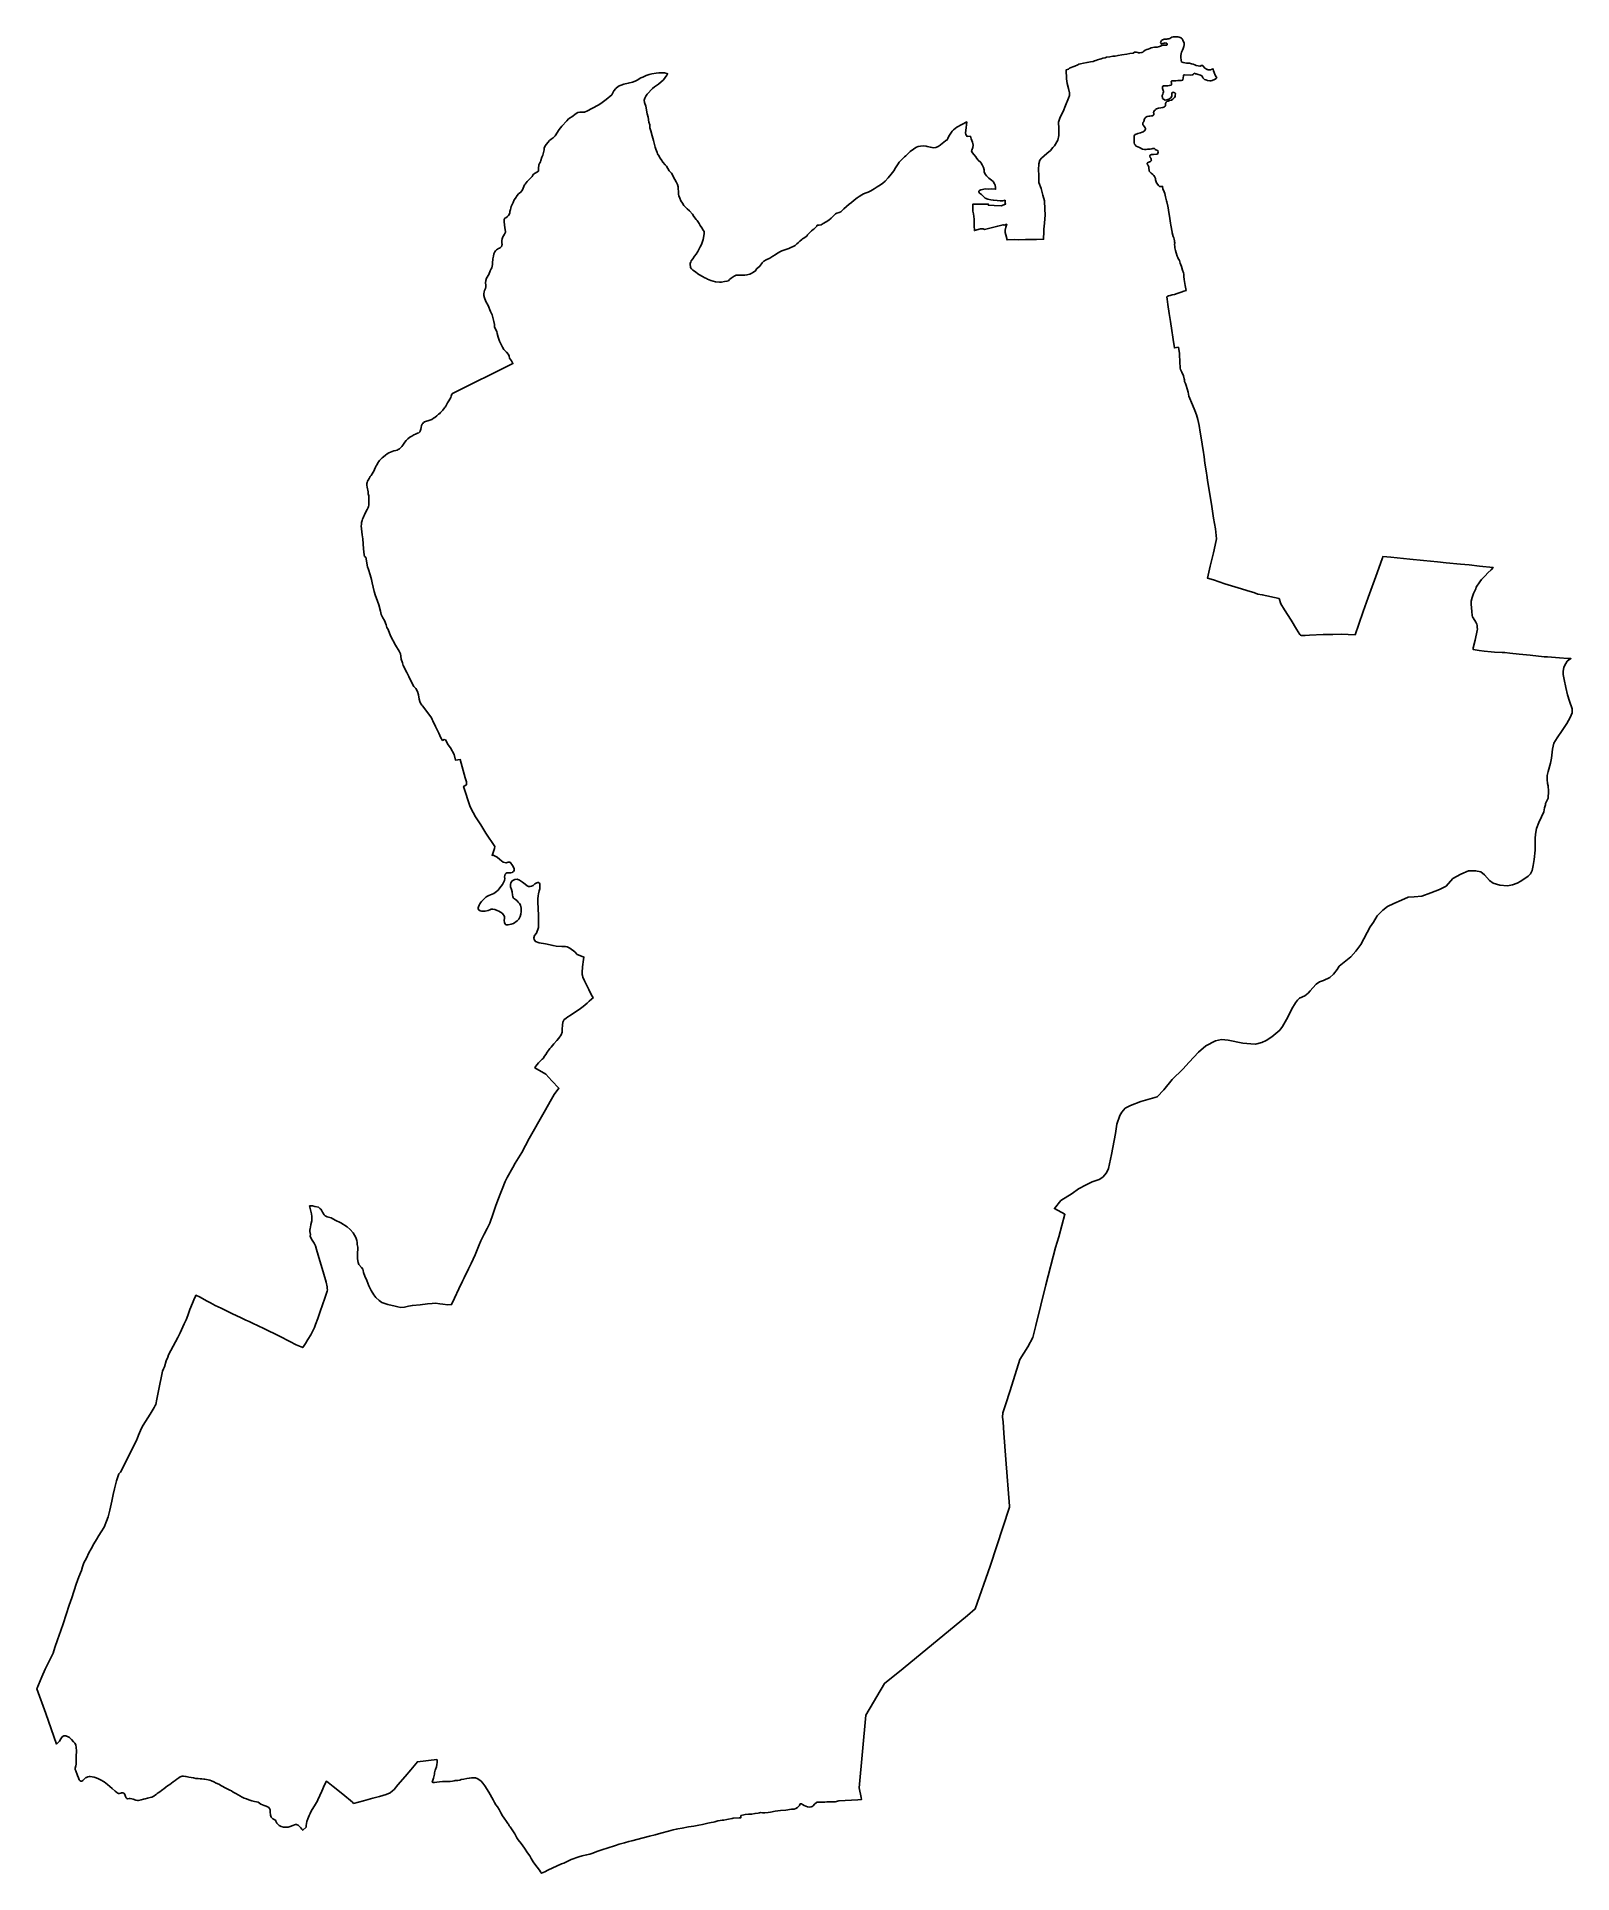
# Model space of a CAD drawing. Header units: inches. Extents: x 574087 to 581267, y 394959 to 403549.
import ezdxf

# ---------------------------------------------------------------- set-up
doc = ezdxf.new("R2010")
doc.units = ezdxf.units.IN
doc.header["$MEASUREMENT"] = 0
doc.layers.add('LIMITA_UAT', color=7, linetype='Continuous')

msp = doc.modelspace()

# ---------------------------------------------------------------- linework, layer by layer
at = {"layer": 'LIMITA_UAT', "color": 212, "linetype": 'Continuous', "lineweight": 25}
msp.add_lwpolyline([(578265.358, 403032.515), (578266.1065, 403032.3177), (578273.895, 403030.1887), (578281.4174, 403029.989), (578291.1121, 403031.443), (578302.0164, 403035.6056), (578311.504, 403041.0557), (578321.9948, 403050.5087), (578327.8591, 403054.7395), (578338.7426, 403062.959), (578344.7794, 403066.2231), (578347.3085, 403073.0228), (578352.2799, 403083.92), (578358.5589, 403093.7708), (578368.5009, 403106.8473), (578374.6927, 403113.124), (578390.4455, 403125.3632), (578436.3828, 403150.6556), (578434.1644, 403137.5165), (578433.451, 403123.8186), (578431.6297, 403109.8041), (578430.8373, 403100.1444), (578432.5011, 403092.464), (578434.3224, 403086.6838), (578437.7284, 403082.725), (578453.4506, 403083.6227), (578457.0869, 403071.8888), (578463.0142, 403055.2439), (578465.9318, 403041.67), (578464.5851, 403030.9005), (578459.423, 403018.6731), (578459.0162, 403015.8068), (578462.1279, 403007.9938), (578470.0166, 402997.2873), (578478.6164, 402987.3382), (578482.5369, 402979.7337), (578489.5375, 402971.756), (578501.6987, 402960.145), (578507.4502, 402949.2292), (578513.8804, 402936.7279), (578516.9478, 402926.9389), (578518.0982, 402915.0117), (578523.143, 402904.1562), (578528.146, 402897.929), (578539.8565, 402887.2556), (578551.7968, 402878.572), (578558.9829, 402871.5636), (578565.5658, 402861.442), (578568.6898, 402854.4548), (578570.1412, 402844.252), (578571.0755, 402835.9852), (578550.2407, 402837.1311), (578539.0026, 402836.3041), (578524.9382, 402836.9244), (578516.044, 402835.8217), (578509.4942, 402834.3744), (578501.1932, 402832.9793), (578495.9912, 402830.2755), (578492.2461, 402826.6705), (578492.2461, 402823.3423), (578496.4077, 402817.4493), (578505.0079, 402810.3776), (578512.7069, 402802.6126), (578522.0008, 402794.2236), (578534.6932, 402788.9545), (578548.1486, 402786.805), (578560.8012, 402783.8621), (578578.7895, 402782.5332), (578592.1629, 402781.9078), (578604.8334, 402782.0639), (578610.6988, 402783.6277), (578615.4784, 402784.0599), (578615.1904, 402775.8899), (578615.7082, 402770.8843), (578617.6078, 402766.1662), (578596.4265, 402757.4788), (578564.7042, 402758.8862), (578537.5464, 402760.5023), (578536.6605, 402766.5644), (578514.3397, 402766.2701), (578489.4131, 402765.8447), (578464.3512, 402765.642), (578464.9506, 402753.6078), (578465.0102, 402733.6704), (578467.3873, 402720.8726), (578470.0099, 402695.0217), (578470.5698, 402664.1528), (578471.6468, 402642.4132), (578500.1825, 402649.7098), (578508.0801, 402651.1374), (578511.472, 402651.1374), (578513.9262, 402650.7805), (578515.8894, 402649.4867), (578518.388, 402648.0596), (578550.89, 402655.8484), (578580.8078, 402663.7017), (578606.2054, 402669.5113), (578610.5006, 402668.2164), (578622.8243, 402671.5531), (578618.545, 402658.6349), (578615.1729, 402644.4967), (578615.6948, 402633.2758), (578618.6967, 402622.1852), (578624.4396, 402598.961), (578660.5935, 402601.0483), (578679.702, 402599.3723), (578711.5715, 402599.9322), (578762.9321, 402600.3211), (578795.0079, 402601.7352), (578796.1248, 402637.9801), (578795.8201, 402649.6555), (578799.7655, 402677.6056), (578803.3802, 402716.4094), (578801.7723, 402742.0405), (578798.9638, 402781.6559), (578791.4402, 402807.1857), (578783.4044, 402839.2888), (578773.304, 402867.1848), (578772.6193, 402901.0705), (578771.3408, 402926.7772), (578773.2504, 402954.3526), (578778.1305, 402971.746), (578785.0517, 402980.6941), (578810.3304, 403002.595), (578828.0256, 403016.9151), (578838.348, 403030.3925), (578846.3532, 403039.237), (578861.6083, 403064.4681), (578865.9639, 403087.5775), (578866.1312, 403119.8978), (578865.4029, 403150.1087), (578871.7225, 403168.5627), (578876.0464, 403179.3691), (578886.5823, 403199.6555), (578898.0878, 403226.8896), (578912.004, 403261.2379), (578915.8117, 403273.4446), (578915.9432, 403286.701), (578911.107, 403306.3389), (578906.2309, 403330.101), (578902.9806, 403351.6291), (578901.3549, 403393.6701), (578911.9325, 403397.8283), (578916.3894, 403401.3513), (578931.9142, 403407.8433), (578941.999, 403411.6085), (578954.8788, 403418.1676), (578960.1035, 403420.354), (578968.6091, 403422.4189), (578982.2176, 403425.334), (578998.3779, 403429.0995), (579014.4171, 403431.5287), (579026.7053, 403433.5233), (579034.1649, 403435.7212), (579040.2114, 403437.056), (579048.2208, 403440.4311), (579057.8011, 403444.1992), (579064.3971, 403446.0831), (579072.2493, 403448.4378), (579082.6149, 403450.6361), (579090.2014, 403452.6776), (579105.3719, 403455.3345), (579119.4342, 403457.4322), (579130.588, 403458.7975), (579144.0751, 403461.3575), (579161.4234, 403464.3612), (579184.5388, 403467.8667), (579197.9294, 403469.976), (579214.6857, 403471.991), (579220.1694, 403476.1491), (579230.2671, 403476.6603), (579236.2753, 403475.8936), (579239.7268, 403474.1047), (579245.8623, 403474.1047), (579254.0431, 403475.638), (579259.6675, 403477.2992), (579264.2693, 403481.2606), (579270.4049, 403485.7332), (579278.4579, 403489.1832), (579284.2101, 403491.3554), (579292.1211, 403494.3505), (579298.6001, 403496.4002), (579306.9656, 403498.4498), (579314.0225, 403499.9262), (579325.8827, 403500.8542), (579336.7117, 403503.1225), (579341.9715, 403505.2873), (579347.644, 403507.2464), (579354.244, 403509.102), (579361.3605, 403510.0299), (579366.2074, 403509.9267), (579369.5077, 403509.6175), (579371.9831, 403510.0299), (579372.6019, 403510.9579), (579372.8083, 403512.5043), (579372.8083, 403515.4942), (579372.1895, 403517.6593), (579370.3328, 403518.9997), (579367.8577, 403519.6177), (579363.6292, 403519.7209), (579359.5038, 403519.6177), (579352.8005, 403516.9374), (579348.7783, 403515.9066), (579346.6128, 403516.2158), (579344.2405, 403517.3497), (579343.4154, 403519.3089), (579342.7169, 403522.2828), (579343.133, 403525.5268), (579344.9636, 403528.6046), (579347.1269, 403531.5159), (579351.7034, 403533.928), (579355.7807, 403536.5067), (579359.9415, 403537.6712), (579366.0152, 403537.6712), (579371.6736, 403538.3369), (579376.6662, 403538.8361), (579381.0762, 403539.7507), (579385.4031, 403541.1648), (579389.9703, 403543.6082), (579395.0621, 403546.6946), (579401.9408, 403548.4272), (579408.8739, 403548.9149), (579416.8364, 403548.9689), (579423.2279, 403548.644), (579429.8902, 403546.9114), (579434.3862, 403545.6657), (579439.6702, 403542.1348), (579442.8516, 403538.4651), (579446.0944, 403532.2267), (579448.7863, 403527.7008), (579452.3127, 403520.0711), (579452.0124, 403511.102), (579451.6824, 403502.7485), (579447.8576, 403493.4185), (579444.9508, 403486.2298), (579440.8194, 403477.5119), (579438.0657, 403468.4881), (579436.9947, 403460.9935), (579436.6884, 403453.9583), (579439.1363, 403437.8986), (579440.0546, 403430.863), (579448.5684, 403428.4338), (579463.2945, 403425.8738), (579468.9144, 403426.0156), (579474.534, 403425.9445), (579477.1663, 403425.8026), (579487.7663, 403422.0334), (579494.1689, 403419.8999), (579503.3529, 403416.7658), (579509.3718, 403414.6882), (579518.8304, 403412.8974), (579525.3515, 403411.8231), (579529.2206, 403411.8231), (579531.1551, 403413.6853), (579533.3765, 403414.4736), (579536.4577, 403414.9031), (579538.536, 403414.9031), (579539.7538, 403414.1871), (579542.0471, 403411.8946), (579550.001, 403402.4391), (579552.7957, 403399.8608), (579557.1666, 403397.4967), (579560.1047, 403396.2789), (579562.3261, 403395.6345), (579564.7624, 403394.9181), (579568.1305, 403394.7747), (579571.3547, 403394.0583), (579576.4133, 403394.578), (579583.6098, 403396.6518), (579588.5369, 403398.7909), (579590.6182, 403390.0707), (579593.034, 403382.4328), (579598.1932, 403369.8331), (579602.2422, 403361.3465), (579604.7355, 403356.1453), (579602.1528, 403353.8427), (579594.139, 403349.4394), (579583.8966, 403344.6647), (579578.0591, 403342.6485), (579572.0089, 403342.8609), (579561.2201, 403344.5089), (579554.0656, 403346.7169), (579548.0638, 403349.6446), (579539.5169, 403356.7491), (579536.9241, 403364.3327), (579534.8592, 403366.2527), (579532.6028, 403368.1247), (579528.4733, 403369.5649), (579517.5738, 403372.9247), (579508.9725, 403375.1483), (579505.0624, 403375.8863), (579501.7175, 403377.971), (579497.2863, 403375.7563), (579496.0264, 403373.802), (579494.3757, 403371.7173), (579491.8559, 403369.9802), (579483.6886, 403369.8934), (579453.8144, 403370.2835), (579450.2612, 403369.3648), (579449.4036, 403366.1801), (579448.5457, 403356.8102), (579447.0313, 403347.7842), (579445.859, 403345.6869), (579440.1202, 403344.6997), (579430.5555, 403344.2064), (579422.475, 403343.7907), (579414.146, 403343.2315), (579402.4609, 403342.9209), (579395.8101, 403342.4857), (579394.3803, 403341.9266), (579392.8269, 403341.3051), (579392.1429, 403340.3109), (579393.0754, 403331.923), (579393.6349, 403326.8902), (579393.0754, 403323.5966), (579391.5834, 403321.8573), (579383.035, 403320.3285), (579376.7683, 403319.5257), (579364.3396, 403319.2019), (579357.8743, 403319.0503), (579354.2876, 403318.7977), (579352.9741, 403317.384), (579351.7116, 403313.0414), (579351.6669, 403306.784), (579353.2665, 403301.987), (579355.0997, 403297.5982), (579356.0214, 403293.9124), (579355.9845, 403290.5209), (579354.6576, 403286.4663), (579352.5211, 403280.0584), (579351.0835, 403277.0454), (579350.388, 403273.8469), (579350.5735, 403268.6553), (579351.1301, 403265.5496), (579352.0871, 403260.6854), (579355.4965, 403256.9035), (579364.2774, 403252.2812), (579371.1435, 403253.1678), (579380.9518, 403257.2302), (579390.4896, 403262.4255), (579393.7787, 403267.2405), (579395.1883, 403271.9962), (579394.4835, 403278.6309), (579395.0706, 403284.5611), (579394.7182, 403286.3814), (579397.4202, 403288.5539), (579400.4157, 403289.0822), (579405.1144, 403288.6128), (579408.8736, 403286.8511), (579411.6929, 403283.0346), (579411.2227, 403274.8147), (579410.3417, 403269.53), (579408.2459, 403264.0959), (579400.1068, 403256.2415), (579393.8498, 403252.1501), (579383.3587, 403249.9868), (579377.5249, 403247.4472), (579371.6341, 403245.5772), (579368.0325, 403242.8298), (579365.9478, 403236.9557), (579365.2843, 403231.4132), (579365.237, 403227.4339), (579364.5638, 403223.4895), (579360.5118, 403220.7492), (579352.8843, 403217.8301), (579342.9918, 403216.4003), (579333.3977, 403214.9113), (579327.92, 403213.1843), (579322.8179, 403211.2639), (579319.1563, 403208.8033), (579316.3351, 403205.9833), (579313.0937, 403202.8633), (579310.1526, 403198.3028), (579309.7324, 403195.4225), (579310.1526, 403188.4621), (579310.4525, 403183.8416), (579307.9316, 403181.5614), (579305.8719, 403178.881), (579299.4309, 403178.3114), (579292.2884, 403177.5668), (579287.7316, 403176.7345), (579279.9893, 403175.2798), (579276.5028, 403174.0449), (579271.5154, 403170.7797), (579269.3085, 403168.0885), (579266.3514, 403160.8525), (579265.204, 403157.7195), (579264.586, 403154.1902), (579264.1006, 403151.0576), (579261.6728, 403148.4544), (579259.5986, 403147.6601), (579258.7362, 403146.8171), (579258.7984, 403142.5863), (579259.5449, 403139.0398), (579261.7235, 403135.9288), (579264.0887, 403132.5068), (579266.5783, 403128.0889), (579270.935, 403123.0494), (579272.18, 403119.6895), (579272.2422, 403116.9518), (579270.9972, 403113.1564), (579266.7653, 403108.739), (579261.1632, 403104.8193), (579256.682, 403101.8324), (579248.6529, 403100.1526), (579236.4496, 403095.775), (579232.3019, 403094.8649), (579227.8509, 403093.601), (579223.5512, 403092.0333), (579221.3764, 403090.7694), (579219.3025, 403086.0666), (579218.4423, 403082.4769), (579218.2907, 403076.6114), (579218.4311, 403060.5193), (579219.006, 403052.9051), (579221.2273, 403046.0867), (579223.2993, 403042.9798), (579228.7092, 403037.7447), (579235.4997, 403034.4657), (579244.0172, 403030.3235), (579257.1566, 403023.8643), (579266.7854, 403022.1067), (579274.3075, 403022.0601), (579281.0861, 403022.6174), (579288.2367, 403023.4992), (579294.2184, 403023.8266), (579301.225, 403025.0523), (579306.2463, 403025.7526), (579309.9831, 403026.5115), (579313.8366, 403025.8696), (579316.5225, 403023.5931), (579317.7489, 403021.7836), (579320.3178, 403020.3826), (579324.8724, 403017.8148), (579329.8348, 403015.3047), (579330.1273, 403014.5462), (579330.5356, 403008.6509), (579330.0103, 403004.4484), (579329.6597, 403001.9387), (579325.6312, 403000.3629), (579309.1572, 402998.8545), (579306.5339, 402998.4738), (579301.7949, 402997.9664), (579298.7063, 402997.4587), (579296.3366, 402996.5706), (579293.6708, 402995.0052), (579292.2321, 402992.6787), (579292.3167, 402990.014), (579294.3898, 402984.7267), (579297.1827, 402980.8774), (579298.8441, 402977.2821), (579299.0576, 402972.8513), (579299.4838, 402970.2097), (579295.9887, 402965.8637), (579291.0449, 402963.8185), (579284.1009, 402960.6979), (579280.7351, 402959.0152), (579279.9536, 402957.1529), (579280.2546, 402953.4876), (579282.5981, 402949.5823), (579286.1443, 402944.2354), (579287.4664, 402939.549), (579287.647, 402933.0603), (579288.9952, 402925.0729), (579288.9513, 402922.1348), (579289.5656, 402920.2051), (579294.084, 402914.8984), (579298.2082, 402910.2932), (579305.4912, 402905.118), (579311.0311, 402899.26), (579314.2862, 402895.8961), (579315.9965, 402891.98), (579318.6448, 402885.5275), (579319.1414, 402879.681), (579323.6251, 402866.0919), (579329.2265, 402857.8478), (579332.8054, 402852.5594), (579335.2171, 402850.0705), (579338.096, 402849.0595), (579341.286, 402848.9037), (579345.0981, 402848.8259), (579349.9998, 402849.2148), (579351.5555, 402849.2148), (579353.648, 402838.179), (579359.1175, 402824.0889), (579361.8328, 402815.1593), (579363.8721, 402807.8883), (579365.7075, 402799.4621), (579367.407, 402793.2107), (579370.6499, 402780.9168), (579371.4445, 402776.2707), (579376.2724, 402755.7942), (579377.9965, 402749.2444), (579381.7229, 402726.5764), (579383.498, 402709.4252), (579389.372, 402677.4898), (579390.8093, 402667.1051), (579396.2616, 402635.4562), (579396.8338, 402631.5249), (579401.4371, 402614.0697), (579403.6783, 402608.7175), (579406.2305, 402601.4972), (579407.9255, 402594.8792), (579408.1903, 402589.8497), (579408.349, 402584.5553), (579407.9855, 402577.0388), (579409.1206, 402567.6973), (579409.7654, 402560.9291), (579412.0907, 402549.5231), (579415.334, 402538.9179), (579420.1958, 402521.8855), (579422.5066, 402516.8422), (579424.8819, 402512.2254), (579428.0927, 402507.6087), (579430.5119, 402501.6285), (579433.8326, 402489.2292), (579439.6366, 402474.3478), (579444.9049, 402456.5733), (579448.862, 402444.5172), (579450.6575, 402437.9532), (579451.4991, 402427.7429), (579452.005, 402412.9409), (579456.8918, 402385.9407), (579461.3558, 402362.5127), (579451.3087, 402358.6436), (579438.1044, 402354.044), (579419.9466, 402347.6842), (579407.8558, 402343.7227), (579397.2101, 402341.1303), (579387.7378, 402338.6955), (579379.5507, 402336.6663), (579376.439, 402335.1106), (579372.2264, 402332.1505), (579373.3168, 402321.5222), (579377.0957, 402297.1458), (579383.1329, 402254.9927), (579388.9645, 402216.9209), (579395.0263, 402174.6329), (579399.6088, 402143.8695), (579402.5287, 402121.4071), (579405.434, 402104.7115), (579407.3697, 402093.1724), (579425.4459, 402096.6287), (579430.142, 402067.4458), (579433.0149, 402023.4942), (579433.947, 402005.2317), (579434.2786, 401998.6711), (579435.6044, 401992.7728), (579442.3662, 401979.9824), (579449.0195, 401962.1848), (579452.0243, 401949.435), (579453.9075, 401944.2617), (579454.0759, 401936.623), (579459.7018, 401926.5502), (579462.4179, 401917.101), (579470.76, 401886.3833), (579475.0533, 401868.0799), (579491.6313, 401827.83), (579501.8874, 401800.7092), (579510.7141, 401779.8647), (579516.8604, 401758.0088), (579522.3277, 401730.5027), (579527.71, 401699.1928), (579535.3997, 401654.4323), (579538.4008, 401632.6155), (579541.2603, 401615.6237), (579545.6942, 401584.646), (579549.824, 401554.9976), (579555.45, 401518.8217), (579560.4486, 401487.7132), (579562.3406, 401473.8432), (579575.8403, 401390.0935), (579581.6089, 401351.6858), (579590.5314, 401297.7633), (579598.8969, 401247.8414), (579602.7824, 401215.8978), (579604.6733, 401200.1082), (579602.671, 401192.7693), (579590.1034, 401135.7739), (579574.5328, 401072.8876), (579561.3061, 401017.1543), (579589.1854, 401008.6525), (579642.2991, 400990.7107), (579720.1871, 400966.4252), (579745.9062, 400959.3419), (579761.6556, 400954.5069), (579778.9633, 400949.5634), (579797.1263, 400942.0536), (579817.8575, 400939.2015), (579896.545, 400921.3838), (579905.0427, 400896.5391), (579922.5058, 400867.7515), (579952.3524, 400820.6937), (579978.0759, 400778.1762), (579993.7773, 400753.1162), (579996.8875, 400750.3766), (580000.8077, 400748.7628), (580007.0345, 400748.7628), (580019.1421, 400748.7628), (580038.4756, 400749.7016), (580103.1507, 400752.6155), (580147.8844, 400753.5837), (580187.0957, 400754.4413), (580219.4647, 400752.9251), (580252.156, 400752.3305), (580269.4905, 400801.441), (580290.0489, 400860.7968), (580312.9401, 400926.046), (580355.319, 401042.2605), (580379.3806, 401112.2401), (580381.757, 401118.2714), (580418.6496, 401114.6139), (580507.6155, 401105.0518), (580572.5537, 401098.6286), (580637.8506, 401092.236), (580677.9481, 401088.4113), (580744.9948, 401082.3841), (580784.5879, 401078.923), (580833.6745, 401073.4308), (580897.1669, 401066.9924), (580887.9509, 401055.6664), (580873.1716, 401041.6779), (580859.5709, 401028.1607), (580843.44, 401010.3814), (580834.8394, 401000.2024), (580818.7659, 400973.7815), (580816.2763, 400967.2119), (580805.8977, 400944.6218), (580799.1158, 400925.903), (580794.8719, 400909.3243), (580794.5486, 400895.0374), (580796.061, 400877.4835), (580797.8086, 400860.9476), (580799.2972, 400841.4368), (580800.7989, 400835.216), (580803.3645, 400830.8347), (580816.0848, 400810.692), (580820.4263, 400801.7379), (580822.4182, 400795.9257), (580823.4412, 400786.0231), (580823.6747, 400778.1218), (580823.4717, 400771.0836), (580812.7284, 400727.0242), (580804.5025, 400691.254), (580803.4721, 400683.0829), (580832.0462, 400678.3451), (580855.6891, 400675.3172), (580888.8178, 400672.0594), (580904.4122, 400671.1289), (580938.8976, 400668.903), (580952.6562, 400668.2894), (580974.7401, 400666.1869), (581018.5369, 400661.2453), (581070.0874, 400656.4803), (581136.332, 400649.4249), (581152.3783, 400648.6285), (581207.9608, 400643.6973), (581246.2586, 400640.254), (581261.3505, 400640.2164), (581243.4591, 400628.0585), (581237.274, 400617.5175), (581228.7695, 400600.8755), (581224.6076, 400580.7969), (581224.7883, 400565.6022), (581229.3123, 400543.1722), (581237.0304, 400505.7714), (581245.0885, 400470.2415), (581254.3783, 400441.0527), (581266.3275, 400405.0388), (581267.3974, 400386.8534), (581257.0538, 400364.5676), (581241.716, 400336.3981), (581220.4923, 400304.3062), (581196.0935, 400269.3909), (581181.807, 400245.1326), (581175.5452, 400217.3527), (581170.6528, 400174.7045), (581165.2809, 400150.891), (581154.387, 400112.31), (581149.6607, 400093.6586), (581149.6607, 400074.9882), (581151.7469, 400056.5561), (581154.488, 400044.6826), (581155.5538, 400020.0219), (581154.2257, 399986.954), (581142.9817, 399962.398), (581142.2895, 399955.9994), (581138.3027, 399942.9817), (581134.6892, 399924.2502), (581123.3125, 399900.0333), (581110.7672, 399874.3623), (581100.7622, 399845.1031), (581094.9087, 399818.6103), (581093.3936, 399799.1811), (581093.6499, 399781.7318), (581093.2099, 399744.7971), (581088.7191, 399700.9251), (581083.8673, 399672.6587), (581079.16, 399649.7791), (581072.0179, 399633.2276), (581061.1423, 399623.4915), (581027.4746, 399599.9775), (581009.1659, 399590.5246), (580988.2421, 399582.0779), (580964.0996, 399577.4518), (580928.0864, 399580.8712), (580897.9082, 399589.7203), (580880.4046, 399602.7931), (580856.6644, 399628.5367), (580839.5635, 399643.8219), (580815.2198, 399648.4476), (580782.8325, 399647.4042), (580747.1342, 399631.4663), (580709.3564, 399611.3713), (580677.4705, 399576.7246), (580646.9712, 399561.1335), (580606.0738, 399544.1563), (580564.4832, 399528.912), (580527.7455, 399526.4868), (580499.6721, 399525.1007), (580468.9887, 399509.7994), (580432.7823, 399494.4628), (580403.9392, 399481.5796), (580381.5402, 399463.1759), (580355.766, 399436.7968), (580337.4595, 399407.3707), (580322.8378, 399385.1408), (580278.8402, 399302.4408), (580254.8587, 399271.9291), (580231.6032, 399245.2919), (580200.8386, 399220.3496), (580178.0682, 399202.4294), (580167.5152, 399186.9877), (580151.7188, 399164.2378), (580134.0479, 399149.5169), (580104.1923, 399134.5561), (580085.2432, 399128.5968), (580069.4879, 399117.1035), (580054.3714, 399100.5018), (580041.1708, 399086.0286), (580032.8958, 399075.8869), (580016.4725, 399063.0239), (579992.7692, 399052.8687), (579982.7802, 399042.2058), (579973.4678, 399029.681), (579956.4529, 399002.4108), (579937.0657, 398962.8646), (579913.2253, 398920.4372), (579899.3401, 398901.8425), (579862.6061, 398870.6715), (579836.7824, 398853.5854), (579815.2316, 398844.4853), (579786.621, 398837.2422), (579764.8847, 398838.9137), (579726.4702, 398841.8791), (579657.9018, 398856.3243), (579627.5846, 398859.1566), (579599.8174, 398852.9253), (579553.838, 398828.9873), (579519.239, 398798.8989), (579475.598, 398752.2374), (579446.0713, 398719.3658), (579396.3089, 398671.5659), (579356.997, 398624.0874), (579327.0144, 398590.5289), (579250.0693, 398568.4886), (579201.5656, 398550.4161), (579177.1855, 398537.6052), (579160.7048, 398519.3777), (579151.9388, 398503.2535), (579138.0878, 398462.592), (579131.627, 398419.5738), (579112.8836, 398320.9766), (579098.6739, 398255.8388), (579090.1068, 398235.4987), (579071.9017, 398215.5866), (579054.9814, 398204.4532), (579022.4865, 398193.803), (578993.9932, 398179.5616), (578959.1215, 398160.6438), (578929.1404, 398138.5372), (578876.6201, 398106.2277), (578845.9784, 398068.4155), (578895.0204, 398041.3196), (578866.503, 397935.197), (578850.979, 397886.317), (578805.263, 397710.674), (578758.481, 397520.717), (578744.472, 397465.54), (578721.869, 397421.772), (578684.761, 397361.931), (578638.957, 397216.554), (578617.398, 397149.839), (578605.175, 397113.496), (578602.532, 397093.189), (578606.307, 397071.082), (578608.861, 397017.268), (578618.975, 396894.264), (578635.355, 396676.811), (578636.389, 396672.025), (578545.925, 396394.856), (578475.931, 396195.944), (578439.0638, 396165.4838), (578138.06, 395916.79), (578051.663, 395847.049), (577964.515, 395698.103), (577932.88, 395359.424), (577942.0114, 395313.3531), (577943.888, 395303.885), (577927.1702, 395303.0611), (577837.905, 395298.662), (577820.0387, 395293.1452), (577805.9128, 395292.6024), (577781.7871, 395292.6921), (577772.7495, 395292.1654), (577757.6379, 395292.2992), (577744.0421, 395291.23), (577735.8941, 395291.0087), (577733.7178, 395289.9165), (577724.2381, 395281.9212), (577717.2267, 395275.4065), (577713.0797, 395271.5076), (577708.093, 395269.9776), (577698.956, 395268.5113), (577691.7375, 395269.6591), (577684.1361, 395272.3927), (577676.4251, 395275.782), (577668.0581, 395281.4124), (577662.7007, 395284.7033), (577657.0316, 395283.5), (577654.7405, 395276.7461), (577651.3088, 395272.7563), (577644.1741, 395266.588), (577637.184, 395262.5401), (577628.4582, 395259.6969), (577616.7724, 395258.4728), (577589.7853, 395255.1099), (577565.7888, 395252.1953), (577540.7705, 395248.9442), (577518.8412, 395245.3333), (577507.2757, 395244.0403), (577491.8563, 395242.2246), (577480.2807, 395242.267), (577471.2406, 395243.7448), (577466.6637, 395242.0286), (577461.405, 395241.0846), (577445.6325, 395238.1085), (577431.7044, 395236.2004), (577416.2631, 395235.2072), (577400.6761, 395234.7311), (577394.0518, 395233.0432), (577380.4388, 395228.8493), (577380.3457, 395218.8227), (577372.637, 395217.9871), (577344.4537, 395216.2284), (577339.4618, 395215.4136), (577321.6318, 395212.2054), (577313.8526, 395210.6401), (577300.6338, 395208.2372), (577292.0954, 395207.3525), (577283.4304, 395206.214), (577272.2355, 395204.1279), (577262.3054, 395201.0933), (577257.4987, 395199.1963), (577252.5023, 395198.5012), (577241.243, 395196.6263), (577224.7172, 395193.1249), (577199.7936, 395187.1547), (577183.9622, 395184.2505), (577159.7962, 395179.4069), (577134.6356, 395175.743), (577105.1268, 395170.4647), (577085.1608, 395167.1328), (577077.4539, 395165.0693), (577063.1413, 395161.9054), (577041.1226, 395156.2653), (577006.4137, 395147.1671), (576978.7803, 395139.5094), (576952.2715, 395132.7815), (576922.4226, 395125.4412), (576869.4903, 395111.6896), (576856.6485, 395108.0705), (576835.7448, 395102.2311), (576810.8386, 395094.9083), (576794.3687, 395089.4027), (576754.7685, 395076.803), (576734.7216, 395070.4652), (576705.8797, 395060.4244), (576687.2361, 395053.4891), (576674.0269, 395049.1051), (576658.6251, 395045.0867), (576638.4787, 395040.6383), (576622.0647, 395035.9448), (576608.8511, 395032.123), (576599.6258, 395028.0107), (576586.5921, 395023.208), (576570.4832, 395015.3868), (576552.6, 395007.1312), (576541.2855, 395003.0755), (576517.2854, 394993.0794), (576500.9775, 394985.2879), (576477.0638, 394973.4206), (576463.0336, 394965.6419), (576447.4291, 394959.2295), (576442.198, 394965.5886), (576437.5925, 394973.6658), (576427.2071, 394988.2264), (576416.8448, 395002.539), (576408.3739, 395012.9296), (576403.5083, 395020.6566), (576399.4857, 395027.7741), (576393.0112, 395040.5049), (576382.7782, 395055.5369), (576368.0852, 395076.5676), (576360.6555, 395087.0167), (576351.9287, 395098.7111), (576338.4375, 395115.4506), (576332.1459, 395125.7202), (576322.247, 395143.2343), (576310.4282, 395163.1273), (576301.3392, 395176.8479), (576296.3335, 395181.5385), (576293.5146, 395188.3811), (576290.3507, 395192.6938), (576283.5308, 395201.7727), (576272.5565, 395217.5389), (576265.5079, 395228.5624), (576257.9347, 395241.6959), (576249.4292, 395258.158), (576241.7722, 395269.6896), (576234.5705, 395279.1556), (576228.341, 395289.6661), (576221.8419, 395303.1982), (576201.2705, 395338.3926), (576183.3216, 395368.4687), (576173.2719, 395380.72), (576165.0357, 395390.1748), (576159.9317, 395394.3315), (576146.1522, 395403.2242), (576142.0544, 395404.5112), (576138.4017, 395404.9914), (576129.895, 395405.0395), (576120.0424, 395404.8953), (576110.9705, 395404.1294), (576098.1563, 395401.7586), (576084.9215, 395399.541), (576072.3072, 395397.1422), (576065.3488, 395395.3179), (576056.7177, 395393.7217), (576043.7894, 395392.353), (576039.3045, 395391.5342), (576030.8615, 395390.6569), (576020.3003, 395388.9932), (576009.1029, 395388.2366), (575993.2316, 395388.4012), (575984.5502, 395388.2138), (575970.5662, 395387.2754), (575958.459, 395385.7276), (575947.6661, 395384.2263), (575941.5186, 395384.2262), (575936.773, 395385.1047), (575939.0115, 395394.5699), (575942.3404, 395404.2386), (575946.2751, 395417.1392), (575946.6681, 395423.511), (575948.0062, 395428.4671), (575951.0755, 395440.7386), (575952.5887, 395444.0109), (575956.0231, 395457.4532), (575958.798, 395468.4097), (575960.1853, 395477.9796), (575959.8385, 395486.8554), (575958.0425, 395490.7882), (575867.5441, 395480.563), (575837.1025, 395443.0605), (575809.6925, 395412.3828), (575776.029, 395372.9606), (575757.9531, 395351.5544), (575750.6448, 395344.1671), (575740.2162, 395335.4667), (575722.07, 395327.2588), (575690.5335, 395318.2622), (575659.0682, 395309.9731), (575614.9936, 395298.5047), (575568.9747, 395286.3052), (575563.5727, 395291.5783), (575518.3361, 395328.5496), (575473.0995, 395365.2366), (575442.0008, 395389.7069), (575433.6215, 395372.9387), (575421.153, 395343.2067), (575402.3592, 395302.8224), (575398.5702, 395294.4632), (575395.5651, 395290.8061), (575386.0268, 395273.9573), (575375.3907, 395257.0937), (575369.3867, 395246.3711), (575365.3388, 395238.1435), (575360.7757, 395229.1846), (575355.0965, 395214.2715), (575350.5535, 395201.0377), (575348.848, 395192.258), (575347.1426, 395182.285), (575347.0122, 395175.613), (575331.3429, 395160.7048), (575328.4383, 395163.7614), (575326.9091, 395165.8181), (575322.3854, 395171.4984), (575319.5695, 395175.2912), (575315.1047, 395179.6858), (575310.3692, 395183.4425), (575305.6891, 395185.8255), (575302.3333, 395186.9439), (575297.3239, 395186.9923), (575293.1658, 395186.2387), (575284.3033, 395183.3959), (575272.7281, 395178.2703), (575262.608, 395174.5986), (575252.2256, 395174.149), (575240.4939, 395175.4975), (575230.6371, 395178.1488), (575226.5915, 395179.4791), (575220.8966, 395182.4586), (575217.2239, 395185.1188), (575212.4369, 395189.6812), (575209.3415, 395194.1769), (575207.4237, 395199.4895), (575205.9511, 395203.5903), (575203.4, 395206.8499), (575200.2641, 395209.4018), (575197.06, 395211.032), (575191.9381, 395213.1394), (575187.9651, 395216.4295), (575183.5387, 395221.0813), (575181.7226, 395225.9603), (575180.5309, 395230.8386), (575179.7929, 395236.0011), (575179.1372, 395241.7485), (575178.742, 395251.8425), (575178.1783, 395256.1851), (575175.4138, 395262.5572), (575170.7218, 395267.7111), (575166.4757, 395270.514), (575159.9464, 395273.2767), (575151.2296, 395276.096), (575143.0924, 395278.7659), (575136.011, 395282.429), (575122.4081, 395291.122), (575114.3954, 395293.1087), (575105.7017, 395294.4181), (575092.8815, 395298.1106), (575079.3006, 395303.2508), (575068.3449, 395307.1828), (575057.3541, 395311.192), (575048.5006, 395315.3986), (575036.6982, 395321.0584), (575032.8306, 395323.8084), (575026.4506, 395328.2329), (575021.6659, 395330.6641), (575015.8239, 395333.8119), (575006.4544, 395338.9964), (574998.0382, 395344.0863), (574991.0723, 395347.692), (574984.0002, 395351.5801), (574974.912, 395356.2106), (574965.9813, 395360.1214), (574957.8118, 395364.8157), (574952.0394, 395368.3364), (574938.8314, 395375.3292), (574927.1884, 395381.2461), (574915.3014, 395386.7718), (574904.1479, 395391.6124), (574896.4127, 395393.9858), (574888.4737, 395396.3711), (574880.7083, 395398.2356), (574873.8109, 395398.8428), (574868.0408, 395399.4933), (574859.2343, 395400.2737), (574851.4879, 395401.4781), (574843.0285, 395402.2899), (574831.2123, 395402.7216), (574820.1608, 395404.9307), (574808.9168, 395407.3324), (574798.1533, 395409.4461), (574786.669, 395411.6556), (574782.329, 395412.3772), (574773.6785, 395413.5697), (574767.7128, 395413.2716), (574762.7269, 395412.1216), (574757.9116, 395410.2899), (574751.6512, 395405.3148), (574743.0097, 395398.8365), (574735.004, 395393.5439), (574724.7721, 395386.571), (574717.4154, 395380.2674), (574709.0738, 395374.0302), (574699.6149, 395367.661), (574690.4849, 395361.8176), (574681.4232, 395354.9053), (574676.5259, 395350.6164), (574671.5355, 395346.0477), (574663.6539, 395340.8729), (574654.6059, 395335.6511), (574650.8285, 395332.9007), (574645.4603, 395327.996), (574642.1821, 395325.4472), (574635.1946, 395320.3163), (574626.2866, 395315.8475), (574617.5441, 395313.1161), (574605.3643, 395309.957), (574594.4682, 395307.6537), (574586.1895, 395305.116), (574575.8298, 395302.7199), (574563.764, 395300.3238), (574559.1983, 395299.5832), (574550.3138, 395300.5116), (574538.1981, 395305.3157), (574531.5749, 395307.5762), (574524.0233, 395308.2222), (574519.5381, 395308.3436), (574512.7834, 395307.8072), (574508.9817, 395308.5671), (574505.6267, 395312.815), (574502.898, 395319.03), (574500.7961, 395323.725), (574499.09, 395328.4181), (574496.1656, 395331.7735), (574493.9029, 395333.5784), (574490.4696, 395335.3575), (574487.8671, 395335.6817), (574484.0025, 395335.0119), (574479.9807, 395333.4744), (574474.7366, 395333.0013), (574469.7287, 395332.9622), (574466.3376, 395334.3022), (574461.8426, 395336.8644), (574453.745, 395343.9563), (574440.838, 395355.3519), (574428.8686, 395365.6691), (574418.0329, 395374.6277), (574402.0201, 395386.2607), (574386.182, 395395.7762), (574376.1926, 395401.553), (574365.6322, 395405.9943), (574355.5508, 395408.6183), (574347.2948, 395410.1394), (574337.1367, 395411.2805), (574333.3276, 395411.3971), (574325.6162, 395410.5965), (574320.2228, 395407.6904), (574317.2608, 395406.4927), (574311.4799, 395401.3421), (574302.8506, 395393.3447), (574297.5726, 395389.4924), (574293.5098, 395389.4924), (574289.9246, 395391.4139), (574285.6118, 395396.3782), (574282.2792, 395405.3919), (574277.5745, 395417.2141), (574269.6583, 395438.832), (574267.549, 395443.9408), (574267.2245, 395450.1035), (574269.5595, 395461.8148), (574272.1401, 395470.1181), (574272.4627, 395483.0966), (574272.3826, 395504.6146), (574272.6504, 395532.4485), (574271.5775, 395547.5631), (574269.8918, 395559.2058), (574264.8344, 395567.2736), (574259.6235, 395574.4035), (574250.5781, 395585.3524), (574240.826, 395593.617), (574233.7703, 395597.8281), (574223.6204, 395601.7508), (574213.6057, 395602.6978), (574205.6213, 395597.2868), (574200.3433, 395588.3584), (574193.8479, 395577.2656), (574184.7805, 395568.2024), (574180.5408, 395563.5394), (574129.7256, 395705.9997), (574087.4338, 395821.5385), (574111.0574, 395877.4585), (574127.5746, 395913.9913), (574163.7825, 395988.1346), (574172.0501, 396015.3575), (574185.0186, 396051.0071), (574200.1742, 396095.2222), (574211.1764, 396125.4715), (574239.0256, 396213.3988), (574251.3891, 396246.8884), (574272.355, 396310.754), (574284.9755, 396346.4174), (574296.1779, 396376.0606), (574301.942, 396392.1241), (574308.1256, 396410.4633), (574319.4289, 396433.1827), (574331.3897, 396457.5752), (574341.3496, 396476.2795), (574354.4999, 396500.4056), (574366.35, 396520.6477), (574377.3002, 396539.3908), (574388.1545, 396556.124), (574402.3203, 396577.4383), (574414.1202, 396606.4739), (574421.383, 396626.3279), (574429.4021, 396658.1921), (574437.9389, 396699.7112), (574444.342, 396730.5633), (574450.4161, 396756.6564), (574461.0447, 396794.0468), (574471.9792, 396826.836), (574479.3321, 396835.9246), (574555.7624, 396986.708), (574555.8787, 396988.8835), (574557.0558, 396991.8541), (574563.7834, 397008.6067), (574572.486, 397030.6641), (574577.4172, 397041.2418), (574584.8875, 397054.3958), (574617.1016, 397106.9525), (574627.0649, 397121.5855), (574636.9518, 397137.1374), (574641.7805, 397146.8671), (574643.7512, 397151.5781), (574648.2044, 397177.0986), (574659.9506, 397231.2927), (574672.3193, 397292.7942), (574675.5957, 397307.2249), (574680.5943, 397318.3639), (574684.3434, 397327.629), (574692.6274, 397355.4901), (574699.9774, 397373.2892), (574703.9578, 397383.4682), (574726.0916, 397423.9535), (574736.8473, 397444.3487), (574747.7468, 397465.4286), (574757.5513, 397486.5458), (574770.7929, 397514.6349), (574777.3691, 397529.2283), (574786.4119, 397548.1107), (574793.4434, 397567.832), (574803.8396, 397595.9703), (574816.2459, 397625.2957), (574822.0488, 397641.506), (574829.2829, 397657.7959), (574831.8068, 397663.0609), (574851.562, 397653.1084), (574880.8205, 397636.9432), (574899.7259, 397626.6193), (574922.4815, 397614.9834), (574950.2606, 397601.6957), (574967.7751, 397593.1405), (574999.4896, 397577.333), (575043.239, 397557.2012), (575064.9705, 397546.7737), (575080.7762, 397539.8793), (575096.8694, 397532.1236), (575149.9991, 397507.6395), (575222.5451, 397470.6116), (575270.1744, 397446.1562), (575300.6871, 397431.2416), (575331.2759, 397417.7565), (575343.6766, 397437.1589), (575354.8201, 397455.8435), (575369.1982, 397478.3003), (575386.3375, 397511.563), (575391.592, 397526.6039), (575401.1679, 397554.4594), (575412.042, 397586.1906), (575434.6001, 397648.6492), (575445.6322, 397681.4869), (575446.4067, 397688.6492), (575446.1165, 397693.8757), (575445.5354, 397701.3285), (575440.0163, 397724.1709), (575426.6269, 397772.2018), (575411.8334, 397823.6954), (575395.8169, 397877.1332), (575390.1321, 397894.3511), (575384.3642, 397906.5935), (575372.6966, 397925.6488), (575366.6162, 397938.7901), (575367.109, 397947.3322), (575364.7886, 397960.6572), (575364.7886, 397964.1537), (575364.7886, 397967.7956), (575365.8089, 397974.6423), (575367.337, 397980.7704), (575369.7924, 397993.3015), (575373.2822, 398010.0958), (575374.4665, 398030.6207), (575372.8352, 398042.9202), (575363.5518, 398080.3832), (575376.2524, 398080.2319), (575388.085, 398077.752), (575404.435, 398073.9366), (575410.9434, 398069.211), (575415.1966, 398065.314), (575419.1964, 398060.3035), (575423.9052, 398050.8386), (575431.7227, 398039.4728), (575436.7198, 398034.3166), (575445.827, 398029.8049), (575464.0236, 398024.1872), (575482.583, 398014.5051), (575508.828, 398000.7007), (575538.9187, 397982.712), (575552.75, 397969.8363), (575566.6829, 397954.3104), (575573.2882, 397944.1322), (575578.894, 397932.7387), (575583.8867, 397919.2711), (575585.1861, 397910.1788), (575585.87, 397900.0609), (575588.2628, 397887.1442), (575587.989, 397851.5386), (575587.7654, 397832.7955), (575589.9235, 397815.2427), (575592.9849, 397805.8021), (575605.8838, 397792.5706), (575611.6077, 397784.9062), (575613.4461, 397777.7667), (575615.8094, 397769.1571), (575621.6108, 397752.3218), (575630.2062, 397731.6494), (575640.7815, 397706.6542), (575651.4478, 397684.5618), (575664.2986, 397664.4638), (575673.5224, 397652.8592), (575688.5509, 397637.7568), (575701.0355, 397629.0132), (575710.4977, 397624.9597), (575728.7289, 397619.8828), (575763.3391, 397611.6429), (575776.4976, 397608.3315), (575789.7753, 397605.5212), (575807.4272, 397607.3168), (575826.1203, 397611.4257), (575844.2543, 397615.303), (575880.4246, 397617.9204), (575914.3892, 397622.3569), (575936.1743, 397624.573), (575951.5017, 397625.0547), (575972.2266, 397622.8385), (575986.8085, 397620.3057), (576009.9887, 397618.5526), (576027.3508, 397619.0287), (576040.8151, 397649.588), (576061.2394, 397692.9232), (576078.9848, 397728.5273), (576085.6639, 397744.6839), (576106.9349, 397786.8426), (576118.0233, 397811.8072), (576137.2432, 397852.3947), (576156.6862, 397897.9106), (576164.3659, 397916.745), (576180.0996, 397947.7691), (576194.0725, 397974.4352), (576205.7006, 398000.1024), (576221.9112, 398045.2742), (576234.3831, 398082.9778), (576246.2519, 398114.8499), (576254.2128, 398135.2995), (576264.3873, 398158.1143), (576277.0365, 398193.9859), (576286.8907, 398213.6767), (576313.1294, 398260.3277), (576324.3246, 398279.827), (576356.0369, 398330.9652), (576389.4487, 398395.8598), (576459.6819, 398519.263), (576466.4314, 398529.4509), (576487.8354, 398568.6636), (576506.9603, 398601.1053), (576528.798, 398630.6015), (576495.8996, 398665.9891), (576467.3616, 398696.098), (576416.5967, 398726.1756), (576421.6184, 398734.2949), (576426.9147, 398742.1307), (576432.8464, 398749.6837), (576438.2936, 398755.0705), (576444.7577, 398760.9699), (576450.8277, 398767.3185), (576455.1553, 398770.577), (576462.1306, 398780.5854), (576467.9588, 398788.5042), (576474.4009, 398798.9973), (576483.523, 398811.7086), (576486.8907, 398816.5098), (576493.1295, 398823.408), (576505.7224, 398838.9797), (576518.9405, 398853.9319), (576528.6516, 398864.3474), (576539.5417, 398880.2596), (576541.8734, 398885.2463), (576542.5242, 398888.6076), (576543.5546, 398893.9199), (576544.9121, 398907.5381), (576546.3136, 398926.2901), (576547.6606, 398939.2224), (576548.7495, 398943.48), (576549.7833, 398946.5411), (576551.8113, 398949.6785), (576553.6107, 398952.2419), (576556.0984, 398954.3463), (576562.5834, 398959.4176), (576570.7842, 398964.3715), (576582.1121, 398971.6253), (576606.898, 398988.0777), (576623.7795, 398999.4842), (576642.8396, 399012.6825), (576661.1691, 399029.0734), (576671.1354, 399037.9415), (576681.2741, 399047.7882), (576689.0339, 399053.4357), (576680.5302, 399069.5066), (576668.2393, 399093.3276), (576657.1387, 399116.9526), (576648.3999, 399133.3096), (576641.4333, 399149.8634), (576639.1146, 399157.7014), (576638.3051, 399163.5829), (576638.1017, 399172.4334), (576640.0374, 399198.4259), (576643.5563, 399232.8103), (576645.6507, 399244.1721), (576634.233, 399248.3615), (576615.1547, 399256.8857), (576603.0523, 399269.1691), (576579.6549, 399286.5051), (576568.3665, 399291.5316), (576559.9515, 399293.4807), (576542.1982, 399293.5836), (576516.7482, 399295.84), (576501.5732, 399298.3076), (576465.9717, 399305.5477), (576436.2867, 399311.462), (576419.4026, 399317.9756), (576412.8263, 399325.8476), (576411.6086, 399334.0447), (576415.3435, 399345.1632), (576424.3837, 399356.836), (576432.9448, 399382.6348), (576433.7677, 399404.9899), (576433.8929, 399439.0166), (576432.2385, 399471.0903), (576429.9992, 399501.6809), (576431.103, 399517.5652), (576432.4635, 399530.1734), (576434.3187, 399540.3099), (576437.0389, 399553.6599), (576439.0788, 399563.3348), (576440.246, 399575.5839), (576439.8571, 399585.8885), (576437.9121, 399589.7769), (576434.3138, 399592.499), (576431.2017, 399592.8879), (576426.4363, 399592.2073), (576417.1, 399586.3746), (576408.2502, 399579.2779), (576401.3454, 399575.6808), (576394.0513, 399573.931), (576387.2437, 399574.8061), (576380.3441, 399577.3799), (576370.5514, 399584.7217), (576358.2043, 399595.3611), (576344.8998, 399604.5112), (576334.4906, 399608.6753), (576323.3657, 399606.8496), (576310.5805, 399600.2107), (576304.7695, 399592.2442), (576302.7768, 399583.6134), (576302.9426, 399572.3273), (576306.7617, 399560.875), (576310.3987, 399549.0386), (576311.8524, 399534.6404), (576313.4315, 399527.8239), (576314.58, 399522.7395), (576317.2052, 399519.4595), (576326.2286, 399514.3756), (576331.8072, 399509.6195), (576338.2058, 399501.9111), (576344.9326, 399495.023), (576349.1984, 399486.659), (576352.1045, 399472.805), (576352.1667, 399458.2887), (576351.0875, 399444.9849), (576347.8036, 399433.9611), (576341.2985, 399422.1944), (576334.2212, 399413.3546), (576316.8372, 399401.8211), (576306.1452, 399398.3611), (576292.5308, 399395.2855), (576281.1418, 399395.9128), (576275.7543, 399401.665), (576273.9177, 399406.5604), (576273.5664, 399416.035), (576274.8442, 399426.4978), (576274.4791, 399434.1019), (576271.6796, 399438.725), (576269.5886, 399442.6578), (576264.0234, 399449.6118), (576255.3729, 399454.4494), (576247.8113, 399459.4685), (576240.4434, 399462.7922), (576229.7071, 399466.4016), (576220.2221, 399467.701), (576211.6517, 399467.701), (576206.4866, 399465.6767), (576197.8942, 399462.2144), (576183.5738, 399458.3528), (576167.7216, 399458.6195), (576160.9278, 399461.2823), (576154.733, 399465.011), (576151.869, 399470.4041), (576151.9357, 399474.7314), (576152.876, 399479.8723), (576155.7895, 399486.8214), (576159.2324, 399492.9767), (576163.0725, 399498.8672), (576167.4422, 399504.1619), (576172.7392, 399509.8534), (576180.4651, 399517.659), (576186.5861, 399523.9749), (576191.4562, 399527.2647), (576201.4605, 399532.6593), (576209.0127, 399535.4402), (576217.5179, 399539.2989), (576223.9947, 399542.1759), (576236.556, 399550.6126), (576244.4067, 399557.6754), (576252.7767, 399569.0055), (576264.5889, 399583.4924), (576269.6608, 399592.8369), (576274.4441, 399603.1228), (576276.0776, 399612.6282), (576275.3061, 399619.1162), (576275.8206, 399626.2464), (576277.8125, 399631.578), (576281.54, 399635.6256), (576285.6528, 399637.8738), (576289.2518, 399637.9378), (576293.6215, 399637.8738), (576303.4537, 399637.7453), (576310.2017, 399639.8653), (576312.5117, 399642.1634), (576317.4608, 399645.1313), (576319.5577, 399649.0582), (576319.6017, 399651.4778), (576320.2037, 399659.2256), (576311.7484, 399672.1137), (576300.7983, 399687.7737), (576291.6501, 399687.7737), (576281.9476, 399684.8635), (576268.0862, 399688.8823), (576252.7003, 399700.5235), (576239.8097, 399711.0556), (576221.9574, 399721.1608), (576216.6485, 399719.5683), (576227.1668, 399752.5688), (576230.181, 399762.026), (576187.847, 399824.078), (576163.6185, 399862.339), (576139.39, 399900.6), (576128.66, 399920.05), (576114.225, 399947.727), (576083.259, 400042.845), (576097.023, 400050.565), (576096.268, 400064.747), (576091.191, 400082.742), (576066.998, 400168.505), (576046.146, 400165.295), (576039.009, 400191.347), (576021.38, 400223.47), (576011.36, 400236.37), (575998.61, 400260.449), (575991.764, 400261.928), (575985.268, 400257.443), (575977.248, 400270.368), (575967.124, 400291.236), (575952.383, 400322.228), (575938.891, 400349.326), (575936.001, 400356.0955), (575933.111, 400362.865), (575906.207, 400398.543), (575891.226, 400419.094), (575888.62, 400422.005), (575881.647, 400432.499), (575878.59, 400439.631), (575875.94, 400450.093), (575873.092, 400470.331), (575868.499, 400486.267), (575860.393, 400500.987), (575850.188, 400509.506), (575840.376, 400530.953), (575827.466, 400557.396), (575818.492, 400575.725), (575801.589, 400608.097), (575797.194, 400620.503), (575790.86, 400638.464), (575789.329, 400651.714), (575787.658, 400662.633), (575781.692, 400674.666), (575764.855, 400703.812), (575740.848, 400746.282), (575730.057, 400776.794), (575724.749, 400786.201), (575721.693, 400798.342), (575713.618, 400818.248), (575705.029, 400831.325), (575698.339, 400847.097), (575695.496, 400862.93), (575687.582, 400892.306), (575681.044, 400908.389), (575678.588, 400914.111), (575670.696, 400933.993), (575665.414, 400954.823), (575656.104, 400994.172), (575653.04, 401010.067), (575646.768, 401032.232), (575638.62, 401056.542), (575634.48, 401069.474), (575625.847, 401114.297), (575620.446, 401118.282), (575618.646, 401124.967), (575616.717, 401140.007), (575615.945, 401154.147), (575613.768, 401177.129), (575611.971, 401200.345), (575609.683, 401219.067), (575605.286, 401246.677), (575604.736, 401261.101), (575605.286, 401267.694), (575606.248, 401276.486), (575607.6195, 401281.476), (575608.991, 401286.466), (575610.911, 401292.483), (575613.179, 401299.46), (575616.857, 401307.246), (575619.294, 401313.58), (575622.652, 401320.835), (575631.972, 401337.66), (575636.948, 401347.676), (575638.225, 401351.641), (575639.973, 401358.766), (575640.982, 401366.025), (575640.962, 401382.62), (575640.723, 401391.974), (575639.912, 401401.519), (575637.612, 401411.598), (575636.753, 401420.51), (575631.771, 401442.371), (575630.412, 401451.7), (575630.505, 401458.872), (575631.883, 401463.83), (575634.028, 401469.514), (575636.918, 401475.153), (575641.552, 401483.095), (575647.252, 401491.479), (575651.145, 401497.316), (575655.775, 401505.099), (575660.842, 401512.329), (575663.105, 401517.557), (575666.814, 401524.926), (575671.53, 401535.271), (575674.257, 401541.703), (575678.854, 401548.892), (575682.268, 401555.58), (575686.595, 401561.805), (575690.779, 401567.601), (575697.384, 401574.657), (575702.375, 401579.797), (575708.526, 401584.534), (575718.417, 401592.067), (575726.121, 401598.244), (575734.556, 401602.549), (575741.232, 401606.084), (575748.954, 401609.57), (575757.074, 401612.16), (575766.988, 401614.366), (575772.782, 401615.802), (575777.636, 401617.881), (575783.182, 401622.089), (575788.233, 401626.198), (575794.622, 401633.029), (575799.277, 401638.672), (575808.731, 401652.123), (575815.306, 401660.981), (575821.917, 401668.573), (575832.566, 401676.491), (575840.57, 401681.243), (575850.593, 401686.739), (575858.881, 401690.556), (575868.171, 401694.384), (575874.168, 401697.014), (575878.265, 401700.551), (575880.121, 401704.475), (575881.846, 401708.097), (575882.666, 401713.487), (575884.756, 401721.79), (575887.196, 401730.174), (575890.061, 401737.034), (575892.209, 401740.613), (575896.267, 401744.968), (575898.416, 401746.937), (575900.743, 401748.368), (575910.231, 401750.933), (575915.603, 401752.305), (575921.212, 401753.618), (575934.217, 401759.307), (575942.792, 401764.362), (575948.983, 401768.665), (575958.005, 401775.561), (575966.743, 401783.196), (575971.55, 401787.18), (575975.594, 401790.989), (575980.694, 401795.911), (575985.911, 401802.884), (575994.661, 401814.045), (575997.933, 401817.134), (575999.66, 401821.768), (576005.386, 401829.854), (576008.294, 401836.032), (576014.021, 401845.391), (576019.656, 401853.931), (576024.201, 401861.018), (576025.201, 401867.378), (576029.109, 401877.1), (576031.114, 401880.911), (576314.23, 402020.245), (576307.145, 402032.373), (576298.006, 402046.201), (576296.03, 402054.843), (576292.733, 402062.457), (576283.279, 402073.993), (576271.125, 402086.266), (576265.968, 402097.066), (576258.97, 402109.338), (576250.99, 402124.925), (576245.217, 402144.567), (576239.703, 402161.242), (576238.237, 402170.172), (576234.522, 402177.894), (576228.462, 402192.715), (576227.704, 402203.101), (576225.214, 402217.382), (576221.972, 402229.569), (576217.13, 402248.711), (576209.492, 402264.09), (576198.693, 402291.984), (576187.249, 402310.907), (576181.507, 402328.141), (576178.105, 402338.661), (576178.424, 402346.631), (576179.062, 402355.451), (576181.401, 402361.296), (576186.291, 402370.966), (576188.098, 402378.617), (576187.602, 402387.642), (576186.546, 402398.206), (576187.285, 402408.769), (576190.741, 402419.468), (576200.72, 402436.48), (576208.179, 402453.49), (576212.902, 402462.894), (576214.639, 402468.41), (576217.86, 402483.239), (576218.454, 402496.593), (576219.592, 402503.567), (576220.73, 402510.541), (576223.303, 402522.016), (576225.184, 402533.491), (576230.001, 402543.15), (576232.797, 402547.558), (576237.386, 402553.005), (576241.365, 402555.656), (576246.659, 402558.293), (576250.757, 402560.181), (576255.782, 402563.743), (576259.27, 402566.438), (576261.75, 402569.909), (576262.918, 402573.379), (576263.344, 402577.982), (576262.904, 402584.485), (576262.411, 402590.926), (576262.558, 402596.582), (576263.104, 402603.295), (576264.851, 402607.771), (576266.872, 402613.393), (576269.82, 402617.159), (576274.52, 402624.774), (576276.42, 402628.145), (576278.749, 402634.526), (576278.975, 402637.978), (576277.923, 402646.16), (576276.347, 402656.518), (576275.07, 402667.101), (576272.389, 402685.373), (576272.342, 402690.127), (576273.103, 402693.788), (576275.005, 402696.879), (576276.86, 402699.779), (576280.146, 402702.705), (576287.89, 402708.087), (576293.127, 402712.731), (576298.289, 402720.28), (576299.096, 402725.263), (576300.195, 402731.713), (576302.395, 402740.58), (576303.715, 402747.249), (576305.98, 402755.318), (576310.061, 402763.915), (576314.871, 402774.406), (576320.208, 402785.966), (576326.221, 402794.656), (576333.109, 402806.852), (576340.311, 402814.338), (576345.928, 402818.729), (576351.545, 402822.472), (576359.046, 402832.754), (576362.523, 402841.188), (576365.387, 402848.599), (576368.09, 402855.523), (576371.801, 402859.74), (576375.354, 402865.463), (576380.277, 402871.834), (576386.209, 402877.638), (576391.5615, 402882.1985), (576396.914, 402886.759), (576401.98, 402893.07), (576403.865, 402895.821), (576407.063, 402900.856), (576410.853, 402905.415), (576417.784, 402910.164), (576425.529, 402914.942), (576434.1451, 402920.7024), (576433.4097, 402932.7139), (576435.8352, 402949.5268), (576440.0917, 402958.4701), (576443.0981, 402963.8592), (576444.1352, 402970.4917), (576449.1114, 402985.3112), (576454.088, 402994.7418), (576457.7161, 403007.4886), (576459.686, 403019.4066), (576460.731, 403027.8149), (576464.7562, 403038.1068), (576471.6826, 403046.6213), (576477.7667, 403054.6679), (576485.3481, 403062.9955), (576492.4623, 403069.5449), (576502.1968, 403076.0943), (576510.9017, 403085.2638), (576530.7523, 403115.3544), (576543.0904, 403130.3904), (576565.6139, 403155.7518), (576574.5405, 403164.3345), (576594.0353, 403177.0367), (576604.6524, 403186.3041), (576616.8702, 403194.1242), (576627.5107, 403196.8071), (576636.8094, 403195.849), (576648.5046, 403195.6571), (576662.309, 403201.694), (576682.344, 403212.5223), (576716.0661, 403230.4301), (576731.6319, 403240.8036), (576749.318, 403254.9783), (576775.939, 403277.7871), (576786.397, 403296.3871), (576795.442, 403306.9319), (576806.9285, 403317.3203), (576832.5276, 403326.5061), (576853.0942, 403331.4268), (576872.5655, 403336.7588), (576885.9587, 403341.075), (576898.5591, 403347.7686), (576904.8154, 403352.7891), (576912.1289, 403356.5766), (576921.0282, 403359.3952), (576937.3297, 403367.146), (576951.5342, 403372.5514), (576963.0257, 403375.3719), (576983.4954, 403377.936), (576996.1159, 403379.9871), (577011.2536, 403380.2192), (577023.0494, 403379.5747), (577034.201, 403376.9331), (577037.1422, 403375.5991), (577033.8106, 403369.6696), (577017.4551, 403347.2422), (576994.6604, 403327.7239), (576976.5198, 403315.0724), (576966.6057, 403307.5872), (576941.1463, 403280.5468), (576935.4477, 403270.744), (576930.5445, 403260.9417), (576927.7617, 403252.5963), (576929.8642, 403240.6441), (576935.2007, 403223.573), (576941.8261, 403187.9074), (576946.7879, 403172.6252), (576949.7245, 403150.032), (576953.5053, 403136.2112), (576953.4464, 403123.4335), (576958.6622, 403108.1176), (576965.291, 403086.0669), (576970.8156, 403063.4909), (576974.7514, 403051.2522), (576979.8893, 403033.0039), (576982.4035, 403022.9505), (576988.3971, 403006.9384), (576989.9997, 403001.0241), (576997.3959, 402990.5505), (577000.6682, 402983.1942), (577006.9319, 402974.8454), (577015.0132, 402962.2427), (577025.745, 402950.4023), (577032.1845, 402942.8534), (577045.2555, 402922.4231), (577054.8522, 402910.6721), (577070.3807, 402881.5887), (577077.8626, 402870.4911), (577082.9856, 402857.3814), (577085.9818, 402846.7178), (577086.7124, 402836.1268), (577088.1738, 402827.1429), (577087.8214, 402811.9996), (577089.6591, 402804.7985), (577093.9961, 402793.6301), (577099.0207, 402781.0279), (577106.3417, 402770.014), (577112.4791, 402759.0002), (577128.522, 402743.7612), (577139.2185, 402734.4267), (577152.9708, 402718.728), (577160.589, 402707.9328), (577171.3101, 402694.1624), (577174.9302, 402689.5128), (577185.3391, 402675.4855), (577190.1965, 402666.7766), (577197.0313, 402655.5169), (577203.5341, 402644.9169), (577207.686, 402638.1663), (577208.2362, 402627.1659), (577203.4637, 402601.2636), (577195.0874, 402577.2776), (577189.739, 402565.588), (577179.1335, 402544.8124), (577170.1961, 402532.6877), (577163.3557, 402521.9309), (577155.5129, 402510.5357), (577148.1011, 402500.7966), (577145.5321, 402494.5605), (577143.4217, 402490.0667), (577142.6141, 402481.8796), (577143.8542, 402474.4842), (577143.9827, 402470.2515), (577149.2432, 402462.77), (577155.9145, 402457.1698), (577168.3856, 402448.7357), (577178.9263, 402440.5214), (577187.2065, 402434.9335), (577200.0178, 402427.9676), (577211.4876, 402421.9538), (577219.785, 402417.5755), (577223.5874, 402415.5691), (577239.7387, 402409.1005), (577260.7304, 402402.7399), (577279.9473, 402400.8288), (577289.5835, 402401.7043), (577303.0638, 402403.4995), (577314.3392, 402404.9695), (577321.4474, 402406.5621), (577326.7175, 402413.0552), (577334.6837, 402419.6706), (577348.1048, 402429.6123), (577357.167, 402434.0983), (577367.5233, 402434.3572), (577382.9717, 402433.7529), (577398.5929, 402433.408), (577408.1226, 402434.7308), (577421.0903, 402438.6063), (577430.8048, 402442.4817), (577435.4834, 402446.0006), (577443.8064, 402450.9835), (577449.1257, 402455.6286), (577452.5098, 402462.9603), (577459.4042, 402468.7263), (577468.409, 402476.2511), (577479.745, 402490.8344), (577487.5231, 402499.2279), (577498.0414, 402505.8548), (577514.6312, 402513.8359), (577529.2567, 402522.8477), (577540.0068, 402529.6084), (577545.8447, 402533.8072), (577561.9022, 402542.8604), (577571.4278, 402547.571), (577603.5133, 402558.897), (577613.8555, 402562.9352), (577624.9349, 402568.0065), (577633.322, 402573.078), (577642.123, 402579.547), (577649.3396, 402586.0652), (577655.5526, 402592.4846), (577664.81, 402599.9042), (577667.6271, 402603.5465), (577673.9146, 402607.4222), (577681.3015, 402610.7743), (577688.0081, 402616.4825), (577691.885, 402622.034), (577710.7074, 402641.5697), (577718.1512, 402646.9706), (577721.464, 402649.3742), (577722.1351, 402649.8611), (577734.4848, 402662.5741), (577736.9137, 402667.4665), (577745.619, 402668.3028), (577754.9099, 402669.2233), (577764.9547, 402675.4151), (577778.3468, 402683.0289), (577790.5341, 402691.3403), (577801.3668, 402700.6972), (577813.0408, 402711.4201), (577821.8746, 402720.1458), (577828.9213, 402724.3506), (577839.1648, 402727.2045), (577848.0593, 402730.7607), (577860.935, 402743.8856), (577873.6416, 402754.3008), (577886.0148, 402765.87), (577897.657, 402774.3186), (577909.1272, 402784.318), (577924.3696, 402796.059), (577932.636, 402802.3775), (577945.2778, 402809.1821), (577953.8247, 402813.9378), (577966.4121, 402818.9975), (577975.2362, 402822.6245), (577987.3728, 402828.2306), (578002.9743, 402837.1311), (578017.788, 402846.5043), (578032.9957, 402855.641), (578044.0598, 402864.2151), (578054.2571, 402874.1117), (578068.8106, 402889.2528), (578082.3882, 402906.7154), (578094.7033, 402921.015), (578103.6592, 402935.8118), (578109.4156, 402945.1298), (578115.214, 402953.8828), (578120.549, 402962.2875), (578126.4059, 402968.8376), (578130.871, 402973.8806), (578138.6416, 402981.0681), (578145.6455, 402987.4324), (578150.7685, 402992.3293), (578160.6409, 403001.1888), (578172.1856, 403011.8062), (578187.2492, 403022.3268), (578193.6299, 403027.5218), (578200.7344, 403032.1244), (578209.2627, 403035.9774), (578219.8507, 403037.3666), (578232.2913, 403037.9619), (578246.4019, 403037.5748), (578250.7289, 403035.6451), (578258.7837, 403034.2478)], close=True, dxfattribs=at)

doc.saveas('drawing.dxf')
